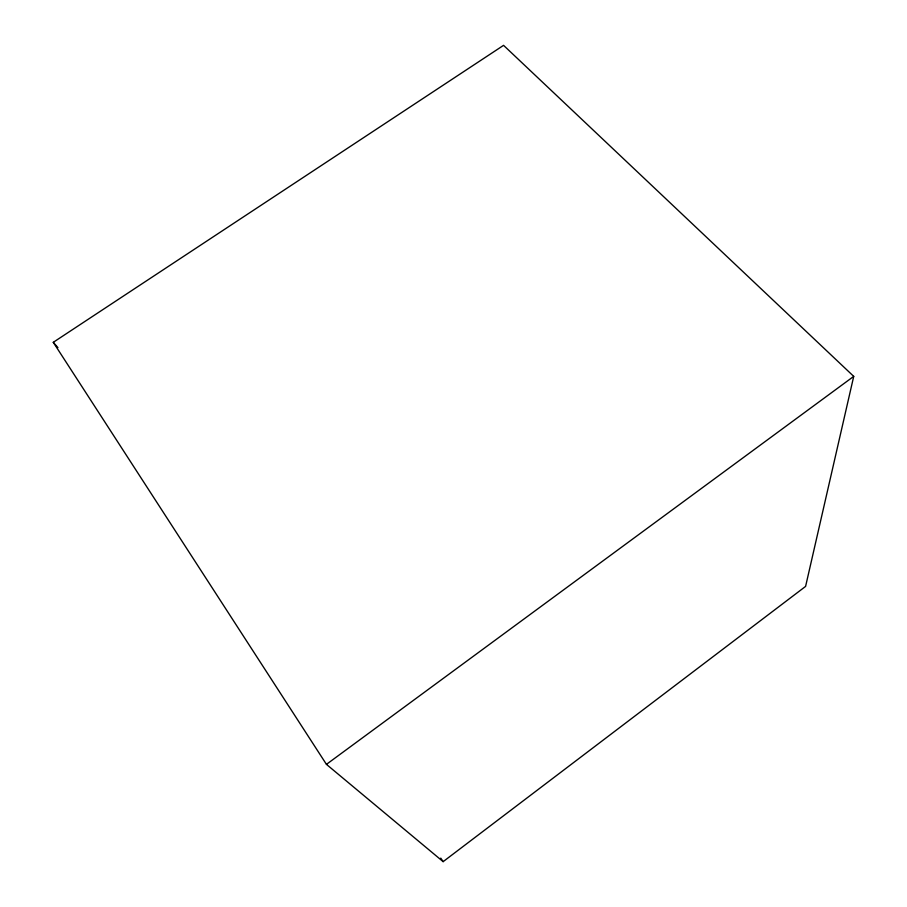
<?xml version="1.0" encoding="UTF-8"?>
<svg xmlns="http://www.w3.org/2000/svg" width="907" height="907" viewBox="0 0 907 907"><rect width="100%" height="100%" fill="white"/><g stroke="black" fill="none" stroke-linecap="round" stroke-linejoin="round"><path stroke-width="1.36" d="M853.725 376.371L805.597 586.398L443.138 861.65L326.441 764.363L53.275 342.313L503.566 45.35L853.725 376.371L326.441 764.363M53.275 342.313L57.935 347.608M440.779 858.124L443.138 861.65"/></g></svg>
